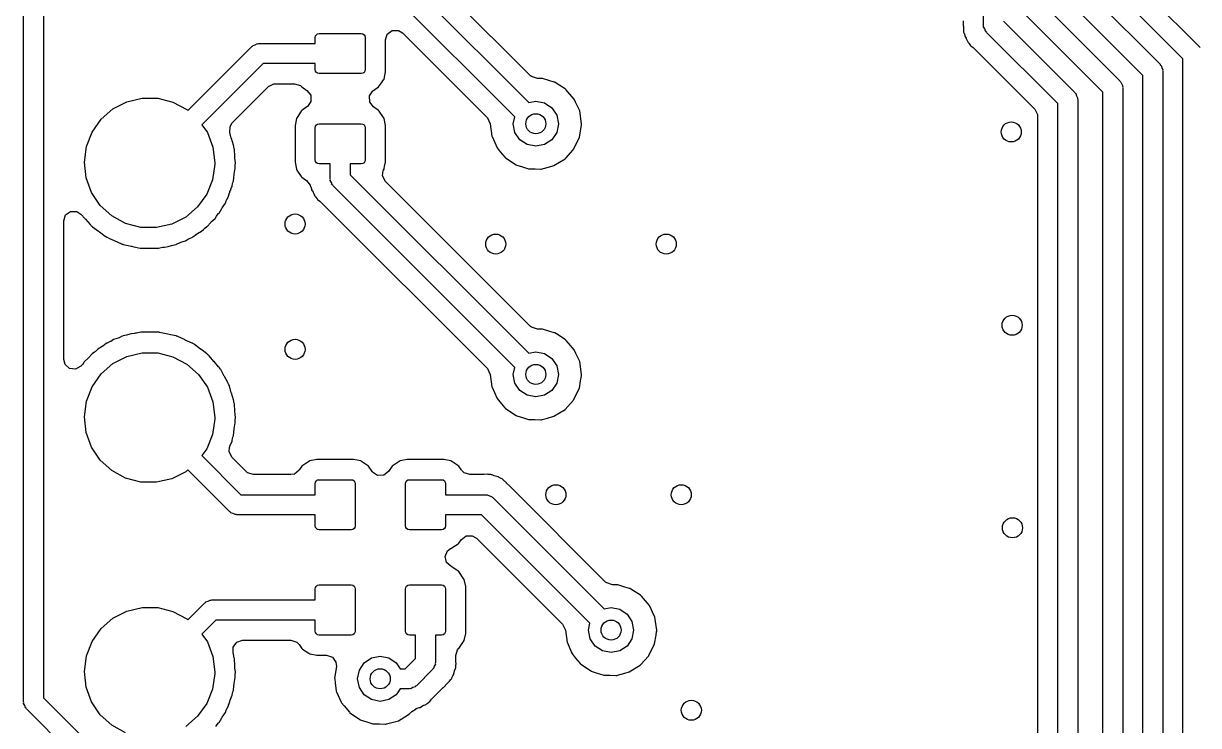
# Model space of a CAD drawing. Extents: x 100.2 to 143.8, y -109.8 to -50.2.
# Drawn here: x 122.29 to 134.01, y -83.1 to -76.1 of the extents above; entities that cross this region are included whole.
import ezdxf

# ---------------------------------------------------------------- set-up
doc = ezdxf.new("R2010")
doc.units = 0
doc.layers.add('BLACK', color=7, linetype='CONTINUOUS')

msp = doc.modelspace()

# ---------------------------------------------------------------- linework, layer by layer
at = {"layer": 'BLACK', "linetype": 'CONTINUOUS'}
for p, q in [((131.862, -76.118), (131.862, -73.9834)), ((122.293, -82.866), (122.293, -75.2844)), ((122.493, -75.243), (122.493, -82.8246)), ((125.7, -75.2586), (127.33, -76.8889)), ((127.346, -76.6206), (125.929, -75.2045)), ((127.189, -77.0303), (125.509, -75.35)), ((133.305, -75.625), (134.021, -76.3408)), ((133.85, -76.4529), (133.135, -75.7371)), ((132.906, -75.7904), (133.622, -76.5063)), ((132.462, -75.9111), (133.222, -76.6718)), ((133.451, -76.6184), (132.735, -75.9026)), ((131.66, -76.0733), (131.661, -76.1005)), ((131.661, -76.1005), (131.661, -76.1228)), ((131.661, -76.1228), (131.662, -76.1265)), ((131.662, -76.1265), (131.662, -76.1459)), ((131.864, -76.1257), (131.862, -76.118)), ((131.863, -76.1336), (131.864, -76.1257)), ((132.062, -76.0766), (132.773, -76.7873)), ((133.051, -76.7839), (132.291, -76.0232)), ((125.2, -76.24), (125.203, -76.2247)), ((125.2, -76.3), (125.2, -76.24)), ((125.203, -76.2247), (125.212, -76.2117)), ((125.212, -76.2117), (125.225, -76.203)), ((125.225, -76.203), (125.24, -76.2)), ((125.24, -76.2), (125.66, -76.2)), ((125.66, -76.2), (125.675, -76.203)), ((125.675, -76.203), (125.688, -76.2117)), ((125.688, -76.2117), (125.697, -76.2247)), ((125.697, -76.2247), (125.7, -76.24)), ((125.7, -76.24), (125.7, -76.56)), ((125.901, -76.2645), (125.919, -76.2063)), ((125.919, -76.2063), (125.969, -76.1703)), ((125.969, -76.1703), (126.03, -76.1703)), ((126.03, -76.1703), (126.07, -76.1945)), ((126.07, -76.1945), (126.917, -77.0424)), ((131.662, -76.1459), (131.662, -76.1504)), ((131.662, -76.1504), (131.663, -76.1556)), ((131.663, -76.1556), (131.664, -76.1852)), ((131.664, -76.1852), (131.667, -76.1936)), ((131.667, -76.1936), (131.667, -76.1936)), ((131.667, -76.1936), (131.668, -76.1958)), ((131.668, -76.1958), (131.675, -76.2167)), ((131.675, -76.2167), (131.677, -76.2281)), ((131.677, -76.2281), (131.689, -76.2479)), ((131.689, -76.2479), (131.691, -76.2507)), ((131.874, -76.1545), (131.863, -76.1336)), ((131.881, -76.1768), (131.874, -76.1545)), ((131.888, -76.1815), (131.881, -76.1768)), ((131.891, -76.1887), (131.888, -76.1815)), ((132.602, -76.8994), (131.891, -76.1887)), ((123.932, -76.9663), (124.569, -76.3293)), ((124.569, -76.3293), (124.576, -76.3256)), ((124.576, -76.3256), (124.581, -76.3191)), ((124.581, -76.3191), (124.603, -76.3119)), ((124.603, -76.3119), (124.624, -76.3012)), ((124.624, -76.3012), (124.632, -76.3025)), ((124.632, -76.3025), (124.64, -76.3)), ((124.64, -76.3), (125.2, -76.3)), ((125.901, -76.5837), (125.901, -76.2645)), ((131.691, -76.2507), (131.697, -76.2636)), ((131.697, -76.2636), (131.708, -76.2881)), ((131.708, -76.2881), (131.712, -76.2929)), ((131.712, -76.2929), (131.716, -76.2973)), ((131.716, -76.2973), (131.731, -76.3154)), ((131.731, -76.3154), (131.736, -76.3233)), ((131.736, -76.3233), (131.759, -76.341)), ((131.759, -76.341), (131.769, -76.3498)), ((131.769, -76.3498), (132.373, -76.9535)), ((133.85, -89.7462), (133.85, -76.4529)), ((124.681, -76.5), (124.072, -77.1098)), ((125.2, -76.5), (124.681, -76.5)), ((125.2, -76.56), (125.2, -76.5)), ((125.203, -76.5753), (125.2, -76.56)), ((125.212, -76.5883), (125.203, -76.5753)), ((125.225, -76.597), (125.212, -76.5883)), ((125.24, -76.6), (125.225, -76.597)), ((125.675, -76.597), (125.66, -76.6)), ((125.688, -76.5883), (125.675, -76.597)), ((125.697, -76.5753), (125.688, -76.5883)), ((125.7, -76.56), (125.697, -76.5753)), ((125.887, -76.6538), (125.901, -76.5837)), ((133.622, -76.5063), (133.625, -76.5135)), ((133.625, -76.5135), (133.632, -76.5182)), ((133.632, -76.5182), (133.639, -76.5405)), ((133.639, -76.5405), (133.65, -76.5613)), ((133.65, -76.5613), (133.648, -76.5693)), ((133.648, -76.5693), (133.651, -76.577)), ((133.651, -76.577), (133.651, -89.8702)), ((124.735, -76.7295), (124.79, -76.7017)), ((124.79, -76.7017), (124.805, -76.7005)), ((124.805, -76.7005), (124.995, -76.7005)), ((124.995, -76.7005), (125.054, -76.7194)), ((125.66, -76.6), (125.24, -76.6)), ((125.833, -76.7334), (125.86, -76.6935)), ((125.86, -76.6935), (125.881, -76.6619)), ((125.881, -76.6619), (125.887, -76.6538)), ((125.881, -76.6619), (125.881, -76.6619)), ((127.357, -76.6303), (127.346, -76.6206)), ((127.415, -76.6495), (127.357, -76.6303)), ((127.448, -76.6498), (127.415, -76.6495)), ((127.467, -76.6499), (127.448, -76.6498)), ((127.529, -76.6683), (127.467, -76.6499)), ((127.584, -76.6848), (127.529, -76.6683)), ((127.591, -76.6868), (127.584, -76.6848)), ((127.584, -76.6848), (127.584, -76.6848)), ((127.613, -76.701), (127.591, -76.6868)), ((127.693, -76.7532), (127.613, -76.701)), ((133.222, -76.6718), (133.226, -76.6789)), ((133.226, -76.6789), (133.232, -76.6837)), ((133.232, -76.6837), (133.24, -76.706)), ((133.24, -76.706), (133.25, -76.7268)), ((133.451, -89.9116), (133.451, -76.6184)), ((124.374, -77.0908), (124.735, -76.7295)), ((125.054, -76.7194), (125.062, -76.7267)), ((125.062, -76.7267), (125.067, -76.7334)), ((125.067, -76.7334), (125.118, -76.7677)), ((125.118, -76.7677), (125.156, -76.8157)), ((125.156, -76.8157), (125.158, -76.8769)), ((125.742, -76.8231), (125.776, -76.7723)), ((125.744, -76.8843), (125.742, -76.8231)), ((125.776, -76.7723), (125.782, -76.7677)), ((125.782, -76.7677), (125.833, -76.7334)), ((127.699, -76.757), (127.693, -76.7532)), ((127.693, -76.7532), (127.693, -76.7532)), ((127.704, -76.7624), (127.699, -76.757)), ((127.717, -76.7773), (127.704, -76.7624)), ((127.704, -76.7624), (127.704, -76.7624)), ((127.783, -76.8548), (127.717, -76.7773)), ((132.773, -76.7873), (132.776, -76.7945)), ((132.776, -76.7945), (132.783, -76.7992)), ((132.783, -76.7992), (132.79, -76.8215)), ((132.79, -76.8215), (132.801, -76.8424)), ((133.051, -90.0771), (133.051, -76.7839)), ((133.25, -76.7268), (133.249, -76.7348)), ((133.249, -76.7348), (133.251, -76.7425)), ((133.251, -76.7425), (133.251, -90.0357)), ((123.185, -76.9524), (123.323, -76.8808)), ((123.323, -76.8808), (123.475, -76.8443)), ((123.475, -76.8443), (123.631, -76.8451)), ((123.631, -76.8451), (123.783, -76.8832)), ((123.783, -76.8832), (123.921, -76.9563)), ((125.118, -76.9323), (125.067, -76.9666)), ((125.124, -76.9277), (125.118, -76.9323)), ((125.158, -76.8769), (125.124, -76.9277)), ((125.782, -76.9323), (125.744, -76.8843)), ((125.833, -76.9666), (125.782, -76.9323)), ((127.33, -76.8889), (127.4, -76.875)), ((127.4, -76.875), (127.486, -76.8921)), ((127.486, -76.8921), (127.559, -76.9409)), ((127.559, -76.9409), (127.608, -77.0139)), ((127.786, -76.8612), (127.783, -76.8548)), ((127.797, -76.8843), (127.786, -76.8612)), ((127.786, -76.8612), (127.786, -76.8612)), ((127.837, -76.9723), (127.797, -76.8843)), ((132.602, -90.1927), (132.602, -76.8994)), ((132.801, -76.8424), (132.8, -76.8503)), ((132.8, -76.8503), (132.802, -76.858)), ((132.802, -76.858), (132.802, -90.1512)), ((122.977, -77.1828), (123.067, -77.0551)), ((123.067, -77.0551), (123.185, -76.9524)), ((123.921, -76.9563), (123.932, -76.9663)), ((125.013, -77.0462), (125, -77.1163)), ((125.02, -77.0367), (125.013, -77.0462)), ((125.061, -76.9747), (125.02, -77.0367)), ((125.067, -76.9666), (125.061, -76.9747)), ((125.839, -76.9747), (125.833, -76.9666)), ((125.88, -77.0367), (125.839, -76.9747)), ((125.887, -77.0462), (125.88, -77.0367)), ((125.901, -77.1163), (125.887, -77.0462)), ((126.917, -77.0424), (126.946, -77.0995)), ((127.175, -77.1), (127.189, -77.0303)), ((127.608, -77.0139), (127.625, -77.1)), ((127.855, -77.1), (127.837, -76.9723)), ((132.373, -76.9535), (132.4, -77.008)), ((132.4, -77.008), (132.402, -77.0235)), ((132.402, -77.0235), (132.402, -88.8156)), ((122.92, -77.3284), (122.977, -77.1828)), ((124.072, -77.1098), (124.126, -77.1889)), ((124.349, -77.1871), (124.352, -77.126)), ((124.352, -77.126), (124.374, -77.0908)), ((125, -77.1163), (125, -77.4837)), ((125.2, -77.14), (125.203, -77.1247)), ((125.2, -77.46), (125.2, -77.14)), ((125.203, -77.1247), (125.212, -77.1117)), ((125.212, -77.1117), (125.225, -77.103)), ((125.225, -77.103), (125.24, -77.1)), ((125.24, -77.1), (125.66, -77.1)), ((125.66, -77.1), (125.675, -77.103)), ((125.675, -77.103), (125.688, -77.1117)), ((125.688, -77.1117), (125.697, -77.1247)), ((125.697, -77.1247), (125.7, -77.14)), ((125.7, -77.14), (125.7, -77.46)), ((125.901, -77.4837), (125.901, -77.1163)), ((126.946, -77.0995), (126.962, -77.2224)), ((127.192, -77.1861), (127.175, -77.1)), ((127.625, -77.1), (127.608, -77.1861)), ((127.834, -77.2384), (127.849, -77.1497)), ((127.849, -77.1497), (127.854, -77.1149)), ((127.854, -77.1149), (127.855, -77.1111)), ((127.854, -77.1149), (127.854, -77.1149)), ((127.855, -77.1111), (127.855, -77.1)), ((124.126, -77.1889), (124.181, -77.335)), ((124.364, -77.2436), (124.349, -77.1871)), ((124.366, -77.2479), (124.364, -77.2436)), ((124.376, -77.2789), (124.366, -77.2479)), ((124.386, -77.3122), (124.376, -77.2789)), ((126.962, -77.2224), (126.964, -77.2288)), ((126.964, -77.2288), (126.964, -77.2288)), ((126.964, -77.2288), (126.99, -77.2875)), ((126.99, -77.2875), (127.014, -77.3405)), ((127.241, -77.2591), (127.192, -77.1861)), ((127.314, -77.3079), (127.241, -77.2591)), ((127.559, -77.2591), (127.486, -77.3079)), ((127.608, -77.1861), (127.559, -77.2591)), ((127.777, -77.3545), (127.834, -77.2384)), ((122.9, -77.4832), (122.92, -77.3284)), ((124.181, -77.335), (124.2, -77.49)), ((124.387, -77.3174), (124.386, -77.3122)), ((124.388, -77.3234), (124.387, -77.3174)), ((124.391, -77.3393), (124.388, -77.3234)), ((124.393, -77.3477), (124.391, -77.3393)), ((124.395, -77.3532), (124.393, -77.3477)), ((124.395, -77.3586), (124.395, -77.3532)), ((124.398, -77.4209), (124.395, -77.3586)), ((124.395, -77.3586), (124.395, -77.3586)), ((127.014, -77.3405), (127.046, -77.3787)), ((127.046, -77.3787), (127.092, -77.4339)), ((127.4, -77.325), (127.314, -77.3079)), ((127.486, -77.3079), (127.4, -77.325)), ((127.698, -77.4426), (127.773, -77.3597)), ((127.773, -77.3597), (127.777, -77.3545)), ((127.773, -77.3597), (127.773, -77.3597)), ((122.917, -77.6384), (122.9, -77.4832)), ((124.2, -77.5036), (124.178, -77.6582)), ((124.2, -77.49), (124.2, -77.5036)), ((124.398, -77.426), (124.398, -77.4209)), ((124.4, -77.4432), (124.398, -77.426)), ((124.405, -77.49), (124.4, -77.4432)), ((124.403, -77.52), (124.404, -77.5045)), ((124.404, -77.5378), (124.403, -77.52)), ((124.404, -77.5045), (124.405, -77.4952)), ((124.405, -77.4952), (124.405, -77.49)), ((125, -77.4837), (125.013, -77.5538)), ((125.203, -77.4753), (125.2, -77.46)), ((125.212, -77.4883), (125.203, -77.4753)), ((125.225, -77.497), (125.212, -77.4883)), ((125.24, -77.5), (125.225, -77.497)), ((125.35, -77.5), (125.24, -77.5)), ((125.35, -77.65), (125.35, -77.5)), ((125.66, -77.5), (125.55, -77.5)), ((125.55, -77.5), (125.55, -77.6086)), ((125.675, -77.497), (125.66, -77.5)), ((125.688, -77.4883), (125.675, -77.497)), ((125.697, -77.4753), (125.688, -77.4883)), ((125.7, -77.46), (125.697, -77.4753)), ((125.887, -77.5538), (125.893, -77.52)), ((125.893, -77.52), (125.894, -77.514)), ((125.894, -77.514), (125.901, -77.4837)), ((127.092, -77.4339), (127.092, -77.4339)), ((127.092, -77.4339), (127.097, -77.4393)), ((127.097, -77.4393), (127.204, -77.5108)), ((127.204, -77.5108), (127.211, -77.5129)), ((127.211, -77.5129), (127.211, -77.5129)), ((127.211, -77.5129), (127.266, -77.53)), ((127.266, -77.53), (127.327, -77.5493)), ((127.463, -77.5498), (127.527, -77.5324)), ((127.527, -77.5324), (127.581, -77.5177)), ((127.581, -77.5177), (127.691, -77.4502)), ((127.691, -77.4502), (127.698, -77.4426)), ((122.971, -77.7851), (122.917, -77.6384)), ((124.386, -77.6678), (124.389, -77.6407)), ((124.389, -77.6407), (124.393, -77.6071)), ((124.393, -77.6071), (124.394, -77.6013)), ((124.394, -77.6013), (124.403, -77.543)), ((124.403, -77.543), (124.404, -77.5378)), ((125.013, -77.5538), (125.019, -77.5619)), ((125.019, -77.5619), (125.019, -77.5619)), ((125.019, -77.5619), (125.061, -77.6253)), ((125.061, -77.6253), (125.067, -77.6334)), ((125.067, -77.6334), (125.114, -77.6649)), ((125.352, -77.6577), (125.35, -77.65)), ((125.55, -77.6086), (127.33, -79.3889)), ((125.873, -77.6208), (125.879, -77.5674)), ((125.9, -77.6753), (125.873, -77.6208)), ((125.879, -77.5674), (125.881, -77.562)), ((125.881, -77.562), (125.887, -77.5538)), ((127.327, -77.5493), (127.392, -77.5505)), ((127.392, -77.5505), (127.449, -77.5515)), ((127.449, -77.5515), (127.449, -77.5515)), ((127.449, -77.5515), (127.456, -77.5516)), ((127.456, -77.5516), (127.463, -77.5498)), ((127.463, -77.5498), (127.463, -77.5498)), ((124.178, -77.6582), (124.12, -77.8031)), ((124.351, -77.7768), (124.356, -77.7654)), ((124.356, -77.7654), (124.368, -77.7342)), ((124.368, -77.7342), (124.372, -77.725)), ((124.372, -77.725), (124.374, -77.7201)), ((124.372, -77.725), (124.372, -77.725)), ((124.374, -77.7201), (124.377, -77.6993)), ((124.377, -77.6993), (124.381, -77.6849)), ((124.381, -77.6849), (124.385, -77.6727)), ((124.385, -77.6727), (124.386, -77.6678)), ((124.385, -77.6727), (124.385, -77.6727)), ((125.114, -77.6649), (125.152, -77.7129)), ((125.152, -77.7129), (125.152, -77.7172)), ((125.152, -77.7172), (125.155, -77.7256)), ((125.155, -77.7256), (125.155, -77.7256)), ((125.155, -77.7256), (125.156, -77.7278)), ((125.156, -77.7278), (125.163, -77.7487)), ((125.163, -77.7487), (125.165, -77.7601)), ((125.165, -77.7601), (125.17, -77.7678)), ((125.17, -77.7678), (125.179, -77.7827)), ((125.351, -77.6656), (125.352, -77.6577)), ((125.362, -77.6865), (125.351, -77.6656)), ((125.369, -77.7088), (125.362, -77.6865)), ((125.376, -77.7135), (125.369, -77.7088)), ((125.379, -77.7207), (125.376, -77.7135)), ((127.189, -79.5303), (125.379, -77.7207)), ((127.346, -79.1206), (125.9, -77.6753)), ((123.058, -77.9147), (122.971, -77.7851)), ((124.12, -77.8031), (124.028, -77.93)), ((124.305, -77.8916), (124.314, -77.869)), ((124.314, -77.869), (124.321, -77.8562)), ((124.321, -77.8562), (124.329, -77.8423)), ((124.329, -77.8423), (124.331, -77.8378)), ((124.329, -77.8423), (124.329, -77.8423)), ((124.331, -77.8378), (124.336, -77.8222)), ((124.336, -77.8222), (124.344, -77.7998)), ((124.344, -77.7998), (124.349, -77.7829)), ((124.349, -77.7829), (124.351, -77.7768)), ((125.179, -77.7827), (125.185, -77.7956)), ((125.185, -77.7956), (125.186, -77.7969)), ((125.186, -77.7969), (125.192, -77.8097)), ((125.192, -77.8097), (125.196, -77.8201)), ((125.196, -77.8201), (125.2, -77.8249)), ((125.2, -77.8249), (125.204, -77.8293)), ((125.204, -77.8293), (125.219, -77.8474)), ((125.219, -77.8474), (125.224, -77.8553)), ((125.224, -77.8553), (125.247, -77.873)), ((125.247, -77.873), (125.257, -77.8818)), ((125.257, -77.8818), (126.917, -79.5424)), ((122.712, -78.0096), (122.762, -77.9736)), ((122.762, -77.9736), (122.823, -77.9736)), ((122.823, -77.9736), (122.866, -78.0015)), ((122.866, -78.0015), (122.908, -78.0478)), ((123.173, -78.0198), (123.058, -77.9147)), ((124.028, -77.93), (123.91, -78.0314)), ((124.225, -78.0109), (124.238, -77.9965)), ((124.238, -77.9965), (124.242, -77.9927)), ((124.238, -77.9965), (124.238, -77.9965)), ((124.242, -77.9927), (124.269, -77.9455)), ((124.269, -77.9455), (124.273, -77.9394)), ((124.273, -77.9394), (124.305, -77.8916)), ((122.694, -78.0677), (122.712, -78.0096)), ((122.694, -79.4523), (122.694, -78.0677)), ((122.908, -78.0478), (122.91, -78.0501)), ((122.91, -78.0501), (122.957, -78.1054)), ((122.957, -78.1054), (122.957, -78.1054)), ((122.957, -78.1054), (122.96, -78.1095)), ((122.96, -78.1095), (122.964, -78.1128)), ((122.964, -78.1128), (122.968, -78.1165)), ((122.968, -78.1165), (122.968, -78.1165)), ((122.968, -78.1165), (122.97, -78.1184)), ((122.97, -78.1184), (122.97, -78.1182)), ((122.97, -78.1182), (122.974, -78.1217)), ((122.974, -78.1217), (122.978, -78.1255)), ((123.311, -78.0944), (123.173, -78.0198)), ((123.462, -78.134), (123.311, -78.0944)), ((123.77, -78.1016), (123.618, -78.1364)), ((123.91, -78.0314), (123.77, -78.1016)), ((124.122, -78.1255), (124.126, -78.1217)), ((124.126, -78.1217), (124.156, -78.0875)), ((124.126, -78.1217), (124.126, -78.1217)), ((124.156, -78.0875), (124.162, -78.0818)), ((124.162, -78.0818), (124.165, -78.0792)), ((124.165, -78.0792), (124.202, -78.0445)), ((124.202, -78.0445), (124.217, -78.0215)), ((124.217, -78.0215), (124.225, -78.0109)), ((122.978, -78.1255), (122.982, -78.1286)), ((122.982, -78.1286), (122.982, -78.1286)), ((122.982, -78.1286), (123.04, -78.171)), ((123.04, -78.171), (123.042, -78.1724)), ((123.042, -78.1724), (123.05, -78.1787)), ((123.05, -78.1787), (123.107, -78.2218)), ((123.107, -78.2218), (123.112, -78.224)), ((123.112, -78.224), (123.113, -78.2247)), ((123.113, -78.2247), (123.118, -78.2273)), ((123.118, -78.2273), (123.118, -78.2276)), ((123.118, -78.2276), (123.122, -78.2306)), ((123.122, -78.2306), (123.127, -78.2327)), ((123.127, -78.2327), (123.127, -78.2327)), ((123.127, -78.2327), (123.151, -78.2433)), ((123.618, -78.1364), (123.462, -78.134)), ((123.949, -78.2433), (123.978, -78.2306)), ((123.978, -78.2306), (123.982, -78.2276)), ((123.982, -78.2276), (124.016, -78.2025)), ((123.982, -78.2276), (123.982, -78.2276)), ((124.016, -78.2025), (124.023, -78.1977)), ((124.023, -78.1977), (124.026, -78.196)), ((124.026, -78.196), (124.067, -78.1714)), ((124.067, -78.1714), (124.086, -78.1537)), ((124.086, -78.1537), (124.09, -78.1501)), ((124.09, -78.1501), (124.1, -78.1419)), ((124.1, -78.1419), (124.101, -78.141)), ((124.101, -78.141), (124.122, -78.1255)), ((123.151, -78.2433), (123.196, -78.2633)), ((123.196, -78.2633), (123.197, -78.2641)), ((123.197, -78.2641), (123.269, -78.2976)), ((123.269, -78.2976), (123.269, -78.2976)), ((123.269, -78.2976), (123.274, -78.2999)), ((123.274, -78.2999), (123.28, -78.301)), ((123.28, -78.301), (123.281, -78.3015)), ((123.281, -78.3015), (123.283, -78.302)), ((123.283, -78.302), (123.286, -78.3033)), ((123.286, -78.3033), (123.335, -78.3138)), ((123.335, -78.3138), (123.367, -78.3207)), ((123.367, -78.3207), (123.368, -78.3209)), ((123.368, -78.3209), (123.392, -78.3261)), ((123.392, -78.3261), (123.455, -78.3402)), ((123.455, -78.3402), (123.459, -78.3404)), ((123.459, -78.3404), (123.459, -78.3404)), ((123.459, -78.3404), (123.459, -78.3404)), ((123.459, -78.3404), (123.46, -78.3405)), ((123.46, -78.3405), (123.639, -78.3405)), ((123.639, -78.3405), (123.68, -78.3319)), ((123.68, -78.3319), (123.69, -78.3304)), ((123.69, -78.3304), (123.699, -78.3293)), ((123.699, -78.3293), (123.734, -78.3256)), ((123.734, -78.3256), (123.769, -78.3135)), ((123.769, -78.3135), (123.78, -78.3105)), ((123.78, -78.3105), (123.814, -78.3033)), ((123.814, -78.3033), (123.819, -78.3012)), ((123.819, -78.3012), (123.855, -78.2852)), ((123.819, -78.3012), (123.819, -78.3012)), ((123.855, -78.2852), (123.864, -78.2818)), ((123.864, -78.2818), (123.872, -78.2789)), ((123.872, -78.2789), (123.909, -78.2666)), ((123.909, -78.2666), (123.938, -78.2489)), ((123.938, -78.2489), (123.949, -78.2433)), ((127.357, -79.1303), (127.346, -79.1206)), ((127.415, -79.1495), (127.357, -79.1303)), ((127.448, -79.1498), (127.415, -79.1495)), ((127.467, -79.1499), (127.448, -79.1498)), ((127.541, -79.172), (127.467, -79.1499)), ((127.584, -79.1848), (127.541, -79.172)), ((123.118, -79.2924), (123.084, -79.3175)), ((123.122, -79.2894), (123.118, -79.2924)), ((123.127, -79.2873), (123.122, -79.2894)), ((123.151, -79.2767), (123.127, -79.2873)), ((123.127, -79.2873), (123.127, -79.2873)), ((123.162, -79.2711), (123.151, -79.2767)), ((123.176, -79.2624), (123.162, -79.2711)), ((123.191, -79.2534), (123.176, -79.2624)), ((123.236, -79.2382), (123.191, -79.2534)), ((123.245, -79.2348), (123.236, -79.2382)), ((123.271, -79.2232), (123.245, -79.2348)), ((123.286, -79.2167), (123.271, -79.2232)), ((123.32, -79.2095), (123.286, -79.2167)), ((123.331, -79.2065), (123.32, -79.2095)), ((123.366, -79.1944), (123.331, -79.2065)), ((123.401, -79.1907), (123.366, -79.1944)), ((123.41, -79.1896), (123.401, -79.1907)), ((123.42, -79.1881), (123.41, -79.1896)), ((123.461, -79.1795), (123.42, -79.1881)), ((123.64, -79.1795), (123.461, -79.1795)), ((123.641, -79.1796), (123.64, -79.1795)), ((123.645, -79.1798), (123.641, -79.1796)), ((123.641, -79.1796), (123.641, -79.1796)), ((123.641, -79.1796), (123.641, -79.1796)), ((123.649, -79.1807), (123.645, -79.1798)), ((123.732, -79.1991), (123.649, -79.1807)), ((123.649, -79.1807), (123.649, -79.1807)), ((123.733, -79.1993), (123.732, -79.1991)), ((123.758, -79.2047), (123.733, -79.1993)), ((123.814, -79.2167), (123.758, -79.2047)), ((123.817, -79.218), (123.814, -79.2167)), ((123.819, -79.2186), (123.817, -79.218)), ((123.82, -79.219), (123.819, -79.2186)), ((123.826, -79.2201), (123.82, -79.219)), ((123.831, -79.2224), (123.826, -79.2201)), ((123.903, -79.2559), (123.831, -79.2224)), ((123.831, -79.2224), (123.831, -79.2224)), ((123.904, -79.2567), (123.903, -79.2559)), ((123.905, -79.257), (123.904, -79.2567)), ((123.973, -79.2873), (123.905, -79.257)), ((123.978, -79.2894), (123.973, -79.2873)), ((123.973, -79.2873), (123.973, -79.2873)), ((123.982, -79.2924), (123.978, -79.2894)), ((123.982, -79.2927), (123.982, -79.2924)), ((123.987, -79.2953), (123.982, -79.2927)), ((127.591, -79.1868), (127.584, -79.1848)), ((127.584, -79.1848), (127.584, -79.1848)), ((127.605, -79.1962), (127.591, -79.1868)), ((127.693, -79.2532), (127.605, -79.1962)), ((127.699, -79.257), (127.693, -79.2532)), ((127.693, -79.2532), (127.693, -79.2532)), ((127.704, -79.2624), (127.699, -79.257)), ((127.725, -79.2873), (127.704, -79.2624)), ((127.704, -79.2624), (127.704, -79.2624)), ((127.783, -79.3548), (127.725, -79.2873)), ((122.974, -79.3983), (122.944, -79.4325)), ((122.978, -79.3945), (122.974, -79.3983)), ((122.974, -79.3983), (122.974, -79.3983)), ((123, -79.3781), (122.978, -79.3945)), ((123.01, -79.3699), (123, -79.3781)), ((123.029, -79.3522), (123.01, -79.3699)), ((123.033, -79.3486), (123.029, -79.3522)), ((123.029, -79.3522), (123.029, -79.3522)), ((123.077, -79.3223), (123.033, -79.3486)), ((123.084, -79.3175), (123.077, -79.3223)), ((123.323, -79.4208), (123.475, -79.3843)), ((123.475, -79.3843), (123.631, -79.3851)), ((123.631, -79.3851), (123.783, -79.4232)), ((123.988, -79.296), (123.987, -79.2953)), ((123.993, -79.2982), (123.988, -79.296)), ((123.997, -79.3015), (123.993, -79.2982)), ((124.058, -79.3476), (123.997, -79.3015)), ((124.06, -79.349), (124.058, -79.3476)), ((124.118, -79.3914), (124.06, -79.349)), ((124.122, -79.3945), (124.118, -79.3914)), ((124.126, -79.3983), (124.122, -79.3945)), ((124.13, -79.4018), (124.126, -79.3983)), ((124.132, -79.4035), (124.13, -79.4016)), ((124.13, -79.4016), (124.13, -79.4018)), ((124.136, -79.4072), (124.132, -79.4035)), ((124.132, -79.4035), (124.132, -79.4035)), ((124.14, -79.4105), (124.136, -79.4072)), ((124.143, -79.4146), (124.14, -79.4105)), ((127.33, -79.3889), (127.4, -79.375)), ((127.4, -79.375), (127.486, -79.3921)), ((127.486, -79.3921), (127.559, -79.4409)), ((127.786, -79.3612), (127.783, -79.3548)), ((127.8, -79.3914), (127.786, -79.3612)), ((127.786, -79.3612), (127.786, -79.3612)), ((127.837, -79.4723), (127.8, -79.3914)), ((122.707, -79.5018), (122.694, -79.4523)), ((122.752, -79.5427), (122.707, -79.5018)), ((122.866, -79.5185), (122.813, -79.5491)), ((122.875, -79.5091), (122.866, -79.5185)), ((122.883, -79.4985), (122.875, -79.5091)), ((122.895, -79.48), (122.883, -79.4985)), ((122.898, -79.4755), (122.895, -79.48)), ((122.895, -79.48), (122.895, -79.48)), ((122.938, -79.4382), (122.898, -79.4755)), ((122.944, -79.4325), (122.938, -79.4382)), ((123.067, -79.5951), (123.185, -79.4924)), ((123.185, -79.4924), (123.323, -79.4208)), ((123.783, -79.4232), (123.921, -79.4963)), ((123.921, -79.4963), (124.038, -79.6001)), ((124.19, -79.4699), (124.143, -79.4146)), ((124.143, -79.4146), (124.143, -79.4146)), ((124.192, -79.4723), (124.19, -79.4699)), ((124.238, -79.5235), (124.192, -79.4723)), ((124.242, -79.5273), (124.238, -79.5235)), ((124.238, -79.5235), (124.238, -79.5235)), ((124.244, -79.5318), (124.242, -79.5273)), ((127.559, -79.4409), (127.608, -79.5139)), ((127.608, -79.5139), (127.625, -79.6)), ((127.855, -79.6), (127.837, -79.4723)), ((122.813, -79.5491), (122.752, -79.5427)), ((122.977, -79.7228), (123.067, -79.5951)), ((124.038, -79.6001), (124.126, -79.7289)), ((124.246, -79.5345), (124.244, -79.5318)), ((124.254, -79.5457), (124.246, -79.5345)), ((124.259, -79.5516), (124.254, -79.5457)), ((124.262, -79.5563), (124.259, -79.5516)), ((124.294, -79.6174), (124.262, -79.5563)), ((124.262, -79.5563), (124.262, -79.5563)), ((124.296, -79.6208), (124.294, -79.6174)), ((124.331, -79.6822), (124.296, -79.6208)), ((126.917, -79.5424), (126.946, -79.5995)), ((126.946, -79.5995), (126.962, -79.7224)), ((127.175, -79.6), (127.189, -79.5303)), ((127.192, -79.6861), (127.175, -79.6)), ((127.625, -79.6), (127.608, -79.6861)), ((127.846, -79.6638), (127.854, -79.6149)), ((127.854, -79.6149), (127.855, -79.6111)), ((127.854, -79.6149), (127.854, -79.6149)), ((127.855, -79.6038), (127.855, -79.6)), ((127.855, -79.6069), (127.855, -79.6038)), ((127.855, -79.6111), (127.855, -79.6069)), ((122.92, -79.8684), (122.977, -79.7228)), ((124.126, -79.7289), (124.181, -79.875)), ((124.333, -79.6871), (124.331, -79.6822)), ((124.334, -79.6897), (124.333, -79.6871)), ((124.34, -79.7053), (124.334, -79.6897)), ((124.345, -79.7151), (124.34, -79.7053)), ((124.361, -79.7706), (124.345, -79.7151)), ((126.962, -79.7224), (126.964, -79.7288)), ((126.964, -79.7288), (126.964, -79.7288)), ((126.964, -79.7288), (127.011, -79.8341)), ((127.241, -79.7591), (127.192, -79.6861)), ((127.314, -79.8079), (127.241, -79.7591)), ((127.559, -79.7591), (127.486, -79.8079)), ((127.608, -79.6861), (127.559, -79.7591)), ((127.777, -79.8545), (127.834, -79.7384)), ((127.834, -79.7384), (127.846, -79.6638)), ((122.9, -80.0232), (122.92, -79.8684)), ((124.181, -79.875), (124.2, -80.03)), ((124.364, -79.7836), (124.361, -79.7706)), ((124.366, -79.7879), (124.364, -79.7836)), ((124.376, -79.8207), (124.366, -79.7879)), ((124.386, -79.8522), (124.376, -79.8207)), ((124.387, -79.8574), (124.386, -79.8522)), ((124.388, -79.8634), (124.387, -79.8574)), ((124.391, -79.8793), (124.388, -79.8634)), ((127.011, -79.8341), (127.014, -79.8405)), ((127.014, -79.8405), (127.042, -79.8745)), ((127.042, -79.8745), (127.092, -79.9339)), ((127.4, -79.825), (127.314, -79.8079)), ((127.486, -79.8079), (127.4, -79.825)), ((127.719, -79.9187), (127.773, -79.8597)), ((127.773, -79.8597), (127.777, -79.8545)), ((127.773, -79.8597), (127.773, -79.8597)), ((124.395, -79.8932), (124.391, -79.8793)), ((124.395, -79.8986), (124.395, -79.8932)), ((124.398, -79.9609), (124.395, -79.8986)), ((124.395, -79.8986), (124.395, -79.8986)), ((124.398, -79.966), (124.398, -79.9609)), ((124.402, -80), (124.398, -79.966)), ((127.092, -79.9339), (127.092, -79.9339)), ((127.092, -79.9339), (127.097, -79.9393)), ((127.097, -79.9393), (127.204, -80.0108)), ((127.581, -80.0177), (127.691, -79.9502)), ((127.691, -79.9502), (127.719, -79.9187)), ((122.917, -80.1784), (122.9, -80.0232)), ((124.2, -80.0436), (124.178, -80.1982)), ((124.2, -80.03), (124.2, -80.0436)), ((124.394, -80.1413), (124.403, -80.083)), ((124.405, -80.03), (124.402, -80)), ((124.403, -80.06), (124.404, -80.0445)), ((124.404, -80.0778), (124.403, -80.06)), ((124.403, -80.083), (124.404, -80.0778)), ((124.404, -80.0445), (124.405, -80.0352)), ((124.405, -80.0352), (124.405, -80.03)), ((127.204, -80.0108), (127.211, -80.0129)), ((127.211, -80.0129), (127.211, -80.0129)), ((127.211, -80.0129), (127.266, -80.03)), ((127.266, -80.03), (127.327, -80.0493)), ((127.327, -80.0493), (127.391, -80.0504)), ((127.391, -80.0504), (127.449, -80.0515)), ((127.449, -80.0515), (127.449, -80.0515)), ((127.449, -80.0515), (127.456, -80.0516)), ((127.456, -80.0516), (127.463, -80.0498)), ((127.463, -80.0498), (127.517, -80.0352)), ((127.463, -80.0498), (127.463, -80.0498)), ((127.517, -80.0352), (127.581, -80.0177)), ((122.971, -80.3251), (122.917, -80.1784)), ((124.178, -80.1982), (124.12, -80.3431)), ((124.377, -80.2393), (124.381, -80.2249)), ((124.381, -80.2249), (124.385, -80.2127)), ((124.385, -80.2127), (124.386, -80.2078)), ((124.385, -80.2127), (124.385, -80.2127)), ((124.386, -80.2078), (124.39, -80.1767)), ((124.39, -80.1767), (124.393, -80.1471)), ((124.393, -80.1471), (124.394, -80.1413)), ((123.058, -80.4547), (122.971, -80.3251)), ((124.12, -80.3431), (124.071, -80.4101)), ((124.344, -80.3726), (124.348, -80.3265)), ((124.348, -80.3265), (124.349, -80.3229)), ((124.349, -80.3229), (124.351, -80.3168)), ((124.351, -80.3168), (124.372, -80.265)), ((124.372, -80.265), (124.374, -80.2601)), ((124.372, -80.265), (124.372, -80.265)), ((124.374, -80.2601), (124.377, -80.2393)), ((123.173, -80.5598), (123.058, -80.4547)), ((124.071, -80.4101), (124.461, -80.8)), ((124.372, -80.4271), (124.344, -80.3726)), ((124.515, -80.5705), (124.372, -80.4271)), ((125.146, -80.4635), (125.138, -80.4689)), ((125.216, -80.4495), (125.146, -80.4635)), ((125.584, -80.4495), (125.216, -80.4495)), ((125.654, -80.4635), (125.584, -80.4495)), ((125.662, -80.4689), (125.654, -80.4635)), ((126.046, -80.4635), (126.038, -80.4689)), ((126.116, -80.4495), (126.046, -80.4635)), ((126.484, -80.4495), (126.116, -80.4495)), ((126.554, -80.4635), (126.484, -80.4495)), ((126.562, -80.4689), (126.554, -80.4635)), ((123.311, -80.6344), (123.173, -80.5598)), ((123.91, -80.5714), (123.77, -80.6416)), ((123.931, -80.5528), (123.91, -80.5714)), ((124.349, -80.9707), (123.931, -80.5528)), ((124.527, -80.5806), (124.515, -80.5705)), ((124.585, -80.5995), (124.527, -80.5806)), ((125.041, -80.5555), (124.993, -80.5934)), ((125.045, -80.5496), (125.041, -80.5555)), ((125.067, -80.5166), (125.045, -80.5496)), ((125.118, -80.4824), (125.067, -80.5166)), ((125.138, -80.4689), (125.118, -80.4824)), ((125.138, -80.4689), (125.138, -80.4689)), ((125.682, -80.4824), (125.662, -80.4689)), ((125.662, -80.4689), (125.662, -80.4689)), ((125.733, -80.5166), (125.682, -80.4824)), ((125.768, -80.568), (125.733, -80.5166)), ((125.772, -80.5742), (125.768, -80.568)), ((125.823, -80.6082), (125.772, -80.5742)), ((125.932, -80.5679), (125.884, -80.6058)), ((125.967, -80.5166), (125.932, -80.5679)), ((126.018, -80.4824), (125.967, -80.5166)), ((126.038, -80.4689), (126.018, -80.4824)), ((126.038, -80.4689), (126.038, -80.4689)), ((126.582, -80.4824), (126.562, -80.4689)), ((126.562, -80.4689), (126.562, -80.4689)), ((126.633, -80.5166), (126.582, -80.4824)), ((126.655, -80.5496), (126.633, -80.5166)), ((126.659, -80.5555), (126.655, -80.5496)), ((126.684, -80.5806), (126.659, -80.5555)), ((126.742, -80.5995), (126.684, -80.5806)), ((123.462, -80.674), (123.311, -80.6344)), ((123.618, -80.6764), (123.462, -80.674)), ((123.77, -80.6416), (123.618, -80.6764)), ((124.958, -80.5995), (124.585, -80.5995)), ((124.993, -80.5934), (124.958, -80.5995)), ((125.2, -80.69), (125.203, -80.6747)), ((125.2, -80.8), (125.2, -80.69)), ((125.203, -80.6747), (125.212, -80.6617)), ((125.212, -80.6617), (125.225, -80.653)), ((125.225, -80.653), (125.24, -80.65)), ((125.24, -80.65), (125.56, -80.65)), ((125.56, -80.65), (125.575, -80.653)), ((125.575, -80.653), (125.588, -80.6617)), ((125.588, -80.6617), (125.597, -80.6747)), ((125.597, -80.6747), (125.6, -80.69)), ((125.6, -80.69), (125.6, -81.11)), ((125.884, -80.6058), (125.823, -80.6082)), ((126.1, -80.69), (126.103, -80.6747)), ((126.1, -81.11), (126.1, -80.69)), ((126.103, -80.6747), (126.112, -80.6617)), ((126.112, -80.6617), (126.125, -80.653)), ((126.125, -80.653), (126.14, -80.65)), ((126.14, -80.65), (126.46, -80.65)), ((126.46, -80.65), (126.475, -80.653)), ((126.475, -80.653), (126.488, -80.6617)), ((126.488, -80.6617), (126.497, -80.6747)), ((126.497, -80.6747), (126.5, -80.69)), ((126.5, -80.69), (126.5, -80.8)), ((126.873, -80.5995), (126.742, -80.5995)), ((126.886, -80.5986), (126.873, -80.5995)), ((126.915, -80.5947), (126.886, -80.5986)), ((126.924, -80.5968), (126.915, -80.5947)), ((126.947, -80.5995), (126.924, -80.5968)), ((126.924, -80.5968), (126.924, -80.5968)), ((126.924, -80.5968), (126.924, -80.5968)), ((126.953, -80.5995), (126.947, -80.5995)), ((126.959, -80.6001), (126.953, -80.5995)), ((126.966, -80.6027), (126.959, -80.6001)), ((126.984, -80.61), (126.966, -80.6027)), ((126.966, -80.6027), (126.966, -80.6027)), ((126.998, -80.6144), (126.984, -80.61)), ((127.024, -80.6205), (126.998, -80.6144)), ((127.031, -80.6257), (127.024, -80.6205)), ((127.033, -80.627), (127.031, -80.6257)), ((127.031, -80.6257), (127.031, -80.6257)), ((127.053, -80.6373), (127.033, -80.627)), ((127.063, -80.6416), (127.053, -80.6373)), ((127.07, -80.6478), (127.063, -80.6416)), ((127.085, -80.6618), (127.07, -80.6478)), ((127.089, -80.6652), (127.085, -80.6618)), ((127.093, -80.6678), (127.089, -80.6652)), ((127.107, -80.6815), (127.093, -80.6678)), ((127.109, -80.6841), (127.107, -80.6815)), ((127.139, -80.7114), (127.109, -80.6841)), ((124.461, -80.8), (125.2, -80.8)), ((126.5, -80.8), (126.9, -80.8)), ((126.9, -80.8), (126.908, -80.8025)), ((126.908, -80.8025), (126.916, -80.8012)), ((126.916, -80.8012), (126.937, -80.8119)), ((126.937, -80.8119), (126.959, -80.8191)), ((127.145, -80.7177), (127.139, -80.7114)), ((127.148, -80.7222), (127.145, -80.7177)), ((127.15, -80.7253), (127.148, -80.7222)), ((128.096, -81.6706), (127.15, -80.7253)), ((126.959, -80.8191), (126.964, -80.8256)), ((126.964, -80.8256), (126.971, -80.8293)), ((126.971, -80.8293), (128.08, -81.9389)), ((124.356, -80.9744), (124.349, -80.9707)), ((124.361, -80.9809), (124.356, -80.9744)), ((124.383, -80.9881), (124.361, -80.9809)), ((124.404, -80.9988), (124.383, -80.9881)), ((124.412, -80.9975), (124.404, -80.9988)), ((124.42, -81), (124.412, -80.9975)), ((125.2, -81), (124.42, -81)), ((125.2, -81.11), (125.2, -81)), ((126.859, -81), (126.5, -81)), ((126.5, -81), (126.5, -81.11)), ((127.939, -82.0803), (126.859, -81)), ((125.203, -81.1253), (125.2, -81.11)), ((125.212, -81.1383), (125.203, -81.1253)), ((125.225, -81.147), (125.212, -81.1383)), ((125.24, -81.15), (125.225, -81.147)), ((125.56, -81.15), (125.24, -81.15)), ((125.575, -81.147), (125.56, -81.15)), ((125.588, -81.1383), (125.575, -81.147)), ((125.597, -81.1253), (125.588, -81.1383)), ((125.6, -81.11), (125.597, -81.1253)), ((126.103, -81.1253), (126.1, -81.11)), ((126.112, -81.1383), (126.103, -81.1253)), ((126.125, -81.147), (126.112, -81.1383)), ((126.14, -81.15), (126.125, -81.147)), ((126.46, -81.15), (126.14, -81.15)), ((126.475, -81.147), (126.46, -81.15)), ((126.488, -81.1383), (126.475, -81.147)), ((126.497, -81.1253), (126.488, -81.1383)), ((126.5, -81.11), (126.497, -81.1253)), ((126.625, -81.2888), (126.633, -81.2834)), ((126.633, -81.2834), (126.657, -81.2488)), ((126.657, -81.2488), (126.705, -81.2109)), ((126.705, -81.2109), (126.766, -81.2085)), ((126.766, -81.2085), (126.809, -81.2338)), ((126.809, -81.2338), (127.667, -82.0924)), ((126.495, -81.4172), (126.519, -81.3607)), ((126.519, -81.3607), (126.551, -81.3371)), ((126.551, -81.3371), (126.554, -81.3365)), ((126.554, -81.3365), (126.6, -81.3057)), ((126.6, -81.3057), (126.625, -81.2888)), ((126.51, -81.4767), (126.495, -81.4172)), ((126.552, -81.5131), (126.51, -81.4767)), ((126.554, -81.5135), (126.552, -81.5131)), ((126.562, -81.5189), (126.554, -81.5135)), ((126.625, -81.5612), (126.562, -81.5189)), ((126.562, -81.5189), (126.562, -81.5189)), ((126.633, -81.5666), (126.625, -81.5612)), ((126.639, -81.5747), (126.633, -81.5666)), ((126.677, -81.6325), (126.639, -81.5747)), ((126.687, -81.6462), (126.677, -81.6325)), ((125.2, -81.74), (125.203, -81.7247)), ((125.2, -81.85), (125.2, -81.74)), ((125.203, -81.7247), (125.212, -81.7117)), ((125.212, -81.7117), (125.225, -81.703)), ((125.225, -81.703), (125.24, -81.7)), ((125.24, -81.7), (125.56, -81.7)), ((125.56, -81.7), (125.575, -81.703)), ((125.575, -81.703), (125.588, -81.7117)), ((125.588, -81.7117), (125.597, -81.7247)), ((125.597, -81.7247), (125.6, -81.74)), ((125.6, -81.74), (125.6, -82.16)), ((126.1, -81.74), (126.103, -81.7247)), ((126.1, -82.16), (126.1, -81.74)), ((126.103, -81.7247), (126.112, -81.7117)), ((126.112, -81.7117), (126.125, -81.703)), ((126.125, -81.703), (126.14, -81.7)), ((126.14, -81.7), (126.46, -81.7)), ((126.46, -81.7), (126.475, -81.703)), ((126.475, -81.703), (126.488, -81.7117)), ((126.488, -81.7117), (126.497, -81.7247)), ((126.497, -81.7247), (126.5, -81.74)), ((126.5, -81.74), (126.5, -82.16)), ((126.701, -81.7163), (126.687, -81.6462)), ((126.701, -82.1837), (126.701, -81.7163)), ((128.107, -81.6803), (128.096, -81.6706)), ((128.165, -81.6995), (128.107, -81.6803)), ((128.198, -81.6998), (128.165, -81.6995)), ((128.217, -81.6999), (128.198, -81.6998)), ((128.287, -81.7207), (128.217, -81.6999)), ((128.334, -81.7348), (128.287, -81.7207)), ((128.341, -81.7368), (128.334, -81.7348)), ((128.334, -81.7348), (128.334, -81.7348)), ((128.347, -81.7407), (128.341, -81.7368)), ((128.443, -81.8032), (128.347, -81.7407)), ((124.106, -81.8756), (124.111, -81.8691)), ((124.111, -81.8691), (124.133, -81.8619)), ((124.133, -81.8619), (124.154, -81.8512)), ((124.154, -81.8512), (124.162, -81.8525)), ((124.162, -81.8525), (124.17, -81.85)), ((124.17, -81.85), (125.2, -81.85)), ((128.449, -81.807), (128.443, -81.8032)), ((128.443, -81.8032), (128.443, -81.8032)), ((128.454, -81.8124), (128.449, -81.807)), ((128.472, -81.8337), (128.454, -81.8124)), ((128.454, -81.8124), (128.454, -81.8124)), ((128.533, -81.9048), (128.472, -81.8337)), ((123.185, -82.0324), (123.323, -81.9608)), ((123.323, -81.9608), (123.475, -81.9243)), ((123.475, -81.9243), (123.631, -81.9251)), ((123.631, -81.9251), (123.783, -81.9632)), ((123.783, -81.9632), (123.921, -82.0363)), ((123.932, -82.0463), (124.099, -81.8793)), ((124.099, -81.8793), (124.106, -81.8756)), ((128.08, -81.9389), (128.15, -81.925)), ((128.15, -81.925), (128.236, -81.9421)), ((128.236, -81.9421), (128.309, -81.9909)), ((128.536, -81.9112), (128.533, -81.9048)), ((128.564, -81.971), (128.536, -81.9112)), ((128.536, -81.9112), (128.536, -81.9112)), ((128.587, -82.0223), (128.564, -81.971)), ((123.067, -82.1351), (123.185, -82.0324)), ((123.921, -82.0363), (123.932, -82.0463)), ((124.211, -82.05), (124.072, -82.1898)), ((125.2, -82.05), (124.211, -82.05)), ((125.2, -82.16), (125.2, -82.05)), ((127.667, -82.0924), (127.696, -82.1495)), ((127.925, -82.15), (127.939, -82.0803)), ((128.309, -81.9909), (128.358, -82.0639)), ((128.358, -82.0639), (128.375, -82.15)), ((128.605, -82.15), (128.587, -82.0223)), ((122.977, -82.2628), (123.067, -82.1351)), ((124.072, -82.1898), (124.126, -82.2689)), ((125.203, -82.1753), (125.2, -82.16)), ((125.212, -82.1883), (125.203, -82.1753)), ((125.225, -82.197), (125.212, -82.1883)), ((125.24, -82.2), (125.225, -82.197)), ((125.56, -82.2), (125.24, -82.2)), ((125.575, -82.197), (125.56, -82.2)), ((125.588, -82.1883), (125.575, -82.197)), ((125.597, -82.1753), (125.588, -82.1883)), ((125.6, -82.16), (125.597, -82.1753)), ((126.103, -82.1753), (126.1, -82.16)), ((126.112, -82.1883), (126.103, -82.1753)), ((126.125, -82.197), (126.112, -82.1883)), ((126.14, -82.2), (126.125, -82.197)), ((126.2, -82.2), (126.14, -82.2)), ((126.2, -82.4326), (126.2, -82.2)), ((126.46, -82.2), (126.4, -82.2)), ((126.4, -82.2), (126.4, -82.474)), ((126.475, -82.197), (126.46, -82.2)), ((126.488, -82.1883), (126.475, -82.197)), ((126.497, -82.1753), (126.488, -82.1883)), ((126.5, -82.16), (126.497, -82.1753)), ((126.687, -82.2538), (126.701, -82.1837)), ((127.696, -82.1495), (127.712, -82.2724)), ((127.942, -82.2361), (127.925, -82.15)), ((128.375, -82.15), (128.358, -82.2361)), ((128.584, -82.2884), (128.598, -82.201)), ((128.598, -82.201), (128.604, -82.1649)), ((128.604, -82.1649), (128.605, -82.1611)), ((128.604, -82.1649), (128.604, -82.1649)), ((128.605, -82.1611), (128.605, -82.15)), ((122.92, -82.4084), (122.977, -82.2628)), ((124.126, -82.2689), (124.181, -82.415)), ((124.383, -82.3189), (124.419, -82.2694)), ((124.383, -82.3801), (124.383, -82.3189)), ((124.419, -82.2694), (124.477, -82.2505)), ((124.477, -82.2505), (124.958, -82.2505)), ((124.958, -82.2505), (125.016, -82.2694)), ((125.016, -82.2694), (125.041, -82.2945)), ((125.041, -82.2945), (125.067, -82.3334)), ((125.067, -82.3334), (125.075, -82.3388)), ((125.075, -82.3388), (125.137, -82.3805)), ((126.619, -82.3464), (126.627, -82.3379)), ((126.627, -82.3379), (126.633, -82.3334)), ((126.633, -82.3334), (126.687, -82.2538)), ((127.712, -82.2724), (127.714, -82.2788)), ((127.714, -82.2788), (127.714, -82.2788)), ((127.714, -82.2788), (127.757, -82.3752)), ((127.991, -82.3091), (127.942, -82.2361)), ((128.064, -82.3579), (127.991, -82.3091)), ((128.309, -82.3091), (128.236, -82.3579)), ((128.358, -82.2361), (128.309, -82.3091)), ((128.527, -82.4045), (128.584, -82.2884)), ((122.9, -82.5632), (122.92, -82.4084)), ((124.181, -82.415), (124.2, -82.57)), ((124.385, -82.3873), (124.383, -82.3801)), ((124.386, -82.3922), (124.385, -82.3873)), ((124.385, -82.3873), (124.385, -82.3873)), ((124.387, -82.3996), (124.386, -82.3922)), ((124.388, -82.4034), (124.387, -82.3996)), ((124.391, -82.4193), (124.388, -82.4034)), ((124.395, -82.4332), (124.391, -82.4193)), ((124.395, -82.4386), (124.395, -82.4332)), ((124.398, -82.5009), (124.395, -82.4386)), ((124.395, -82.4386), (124.395, -82.4386)), ((125.137, -82.3805), (125.146, -82.3865)), ((125.146, -82.3865), (125.216, -82.4005)), ((125.216, -82.4005), (125.314, -82.4005)), ((125.314, -82.4005), (125.372, -82.4194)), ((125.372, -82.4194), (125.408, -82.4689)), ((125.69, -82.4769), (125.763, -82.4281)), ((125.763, -82.4281), (125.849, -82.411)), ((125.849, -82.411), (125.935, -82.4281)), ((125.935, -82.4281), (126.008, -82.4769)), ((126.097, -82.536), (126.2, -82.4326)), ((126.601, -82.4046), (126.619, -82.3464)), ((126.601, -82.4467), (126.601, -82.4046)), ((126.601, -82.46), (126.601, -82.4467)), ((127.757, -82.3752), (127.764, -82.3905)), ((127.764, -82.3905), (127.796, -82.4296)), ((127.796, -82.4296), (127.842, -82.4839)), ((128.15, -82.375), (128.064, -82.3579)), ((128.236, -82.3579), (128.15, -82.375)), ((128.447, -82.4932), (128.523, -82.4097)), ((128.523, -82.4097), (128.527, -82.4045)), ((128.523, -82.4097), (128.523, -82.4097)), ((122.917, -82.7184), (122.9, -82.5632)), ((124.2, -82.57), (124.2, -82.5836)), ((124.398, -82.506), (124.398, -82.5009)), ((124.401, -82.5272), (124.398, -82.506)), ((124.405, -82.57), (124.401, -82.5272)), ((124.405, -82.5752), (124.405, -82.57)), ((125.412, -82.5147), (125.394, -82.6304)), ((125.408, -82.4689), (125.412, -82.5147)), ((125.624, -82.636), (125.641, -82.5499)), ((125.641, -82.5499), (125.69, -82.4769)), ((126.008, -82.4769), (126.048, -82.536)), ((126.048, -82.536), (126.097, -82.536)), ((126.371, -82.5447), (126.209, -82.7067)), ((126.374, -82.5375), (126.371, -82.5447)), ((126.381, -82.5328), (126.374, -82.5375)), ((126.388, -82.5105), (126.381, -82.5328)), ((126.399, -82.4896), (126.388, -82.5105)), ((126.4, -82.474), (126.398, -82.4817)), ((126.398, -82.4817), (126.399, -82.4896)), ((126.579, -82.5979), (126.586, -82.5719)), ((126.586, -82.5719), (126.59, -82.5581)), ((126.59, -82.5581), (126.6, -82.5334)), ((126.6, -82.5334), (126.601, -82.5271)), ((126.605, -82.4889), (126.601, -82.46)), ((126.601, -82.5209), (126.603, -82.4981)), ((126.601, -82.5271), (126.601, -82.5209)), ((126.603, -82.4978), (126.605, -82.4889)), ((126.603, -82.4981), (126.603, -82.4978)), ((127.842, -82.4839), (127.842, -82.4839)), ((127.842, -82.4839), (127.847, -82.4893)), ((127.847, -82.4893), (127.954, -82.5608)), ((127.954, -82.5608), (127.961, -82.5629)), ((127.961, -82.5629), (127.961, -82.5629)), ((127.961, -82.5629), (127.99, -82.5719)), ((127.99, -82.5719), (128.077, -82.5993)), ((128.287, -82.5796), (128.331, -82.5677)), ((128.331, -82.5677), (128.441, -82.5002)), ((128.441, -82.5002), (128.447, -82.4932)), ((124.2, -82.5836), (124.178, -82.7382)), ((124.391, -82.7083), (124.393, -82.6871)), ((124.393, -82.6871), (124.394, -82.6813)), ((124.394, -82.6813), (124.403, -82.623)), ((124.403, -82.6), (124.404, -82.5845)), ((124.404, -82.6178), (124.403, -82.6)), ((124.403, -82.623), (124.404, -82.6178)), ((124.404, -82.5845), (124.405, -82.5752)), ((125.394, -82.6304), (125.395, -82.6374)), ((125.395, -82.6374), (125.395, -82.6374)), ((125.395, -82.6374), (125.4, -82.6773)), ((125.4, -82.6773), (125.411, -82.7584)), ((125.641, -82.7221), (125.624, -82.636)), ((126.482, -82.7194), (126.516, -82.6832)), ((126.516, -82.6832), (126.518, -82.6805)), ((126.518, -82.6805), (126.532, -82.6667)), ((126.532, -82.6667), (126.535, -82.663)), ((126.535, -82.663), (126.538, -82.6591)), ((126.538, -82.6591), (126.552, -82.6441)), ((126.552, -82.6441), (126.558, -82.6374)), ((126.558, -82.6374), (126.562, -82.6289)), ((126.562, -82.6289), (126.563, -82.6267)), ((126.563, -82.6267), (126.573, -82.6074)), ((126.573, -82.6074), (126.574, -82.6054)), ((126.574, -82.6054), (126.579, -82.5979)), ((126.574, -82.6054), (126.574, -82.6054)), ((128.077, -82.5993), (128.142, -82.6005)), ((128.142, -82.6005), (128.199, -82.6015)), ((128.199, -82.6015), (128.199, -82.6015)), ((128.199, -82.6015), (128.206, -82.6016)), ((128.206, -82.6016), (128.213, -82.5998)), ((128.213, -82.5998), (128.287, -82.5796)), ((128.213, -82.5998), (128.213, -82.5998)), ((122.971, -82.8651), (122.917, -82.7184)), ((124.178, -82.7382), (124.12, -82.8831)), ((124.354, -82.8497), (124.374, -82.8001)), ((124.374, -82.8001), (124.377, -82.7793)), ((124.377, -82.7793), (124.381, -82.7649)), ((124.381, -82.7649), (124.385, -82.7527)), ((124.385, -82.7527), (124.386, -82.7478)), ((124.385, -82.7527), (124.385, -82.7527)), ((124.386, -82.7478), (124.391, -82.7083)), ((125.411, -82.7584), (125.413, -82.7648)), ((125.413, -82.7648), (125.413, -82.7648)), ((125.413, -82.7648), (125.46, -82.8701)), ((125.69, -82.7951), (125.641, -82.7221)), ((125.763, -82.8439), (125.69, -82.7951)), ((126.008, -82.7951), (125.935, -82.8439)), ((126.048, -82.736), (126.008, -82.7951)), ((126.138, -82.736), (126.048, -82.736)), ((126.146, -82.7335), (126.138, -82.736)), ((126.154, -82.7348), (126.146, -82.7335)), ((126.175, -82.7241), (126.154, -82.7348)), ((126.197, -82.7169), (126.175, -82.7241)), ((126.202, -82.7104), (126.197, -82.7169)), ((126.209, -82.7067), (126.202, -82.7104)), ((126.37, -82.8292), (126.475, -82.7243)), ((126.475, -82.7243), (126.478, -82.7216)), ((126.478, -82.7216), (126.482, -82.7194)), ((122.296, -82.8737), (122.293, -82.866)), ((122.294, -82.8817), (122.296, -82.8737)), ((122.305, -82.9025), (122.294, -82.8817)), ((122.312, -82.9248), (122.305, -82.9025)), ((122.493, -82.8246), (123.201, -83.533)), ((123.058, -82.9947), (122.971, -82.8651)), ((124.12, -82.8831), (124.028, -83.01)), ((124.321, -82.9362), (124.329, -82.9223)), ((124.329, -82.9223), (124.331, -82.9178)), ((124.329, -82.9223), (124.329, -82.9223)), ((124.331, -82.9178), (124.349, -82.8629)), ((124.349, -82.8629), (124.351, -82.8568)), ((124.351, -82.8568), (124.354, -82.8497)), ((125.46, -82.8701), (125.463, -82.8765)), ((125.463, -82.8765), (125.488, -82.9072)), ((125.488, -82.9072), (125.541, -82.9699)), ((125.849, -82.861), (125.763, -82.8439)), ((125.935, -82.8439), (125.849, -82.861)), ((126.216, -82.9297), (126.237, -82.9233)), ((126.237, -82.9233), (126.248, -82.9212)), ((126.248, -82.9212), (126.271, -82.9072)), ((126.271, -82.9072), (126.284, -82.9005)), ((126.284, -82.9005), (126.287, -82.8991)), ((126.287, -82.8991), (126.298, -82.8945)), ((126.298, -82.8945), (126.302, -82.8928)), ((126.302, -82.8928), (126.308, -82.89)), ((126.302, -82.8928), (126.302, -82.8928)), ((126.308, -82.89), (126.313, -82.886)), ((126.313, -82.886), (126.317, -82.8817)), ((126.317, -82.8817), (126.335, -82.8674)), ((126.335, -82.8674), (126.343, -82.8625)), ((126.343, -82.8625), (126.361, -82.8392)), ((126.361, -82.8392), (126.37, -82.8292)), ((122.319, -82.9295), (122.312, -82.9248)), ((122.322, -82.9367), (122.319, -82.9295)), ((123.089, -83.7037), (122.322, -82.9367)), ((123.173, -83.0998), (123.058, -82.9947)), ((124.028, -83.01), (123.91, -83.1114)), ((124.242, -83.0727), (124.269, -83.0255)), ((124.269, -83.0255), (124.273, -83.0194)), ((124.273, -83.0194), (124.305, -82.9716)), ((124.305, -82.9716), (124.314, -82.949)), ((124.314, -82.949), (124.321, -82.9362)), ((125.541, -82.9699), (125.541, -82.9699)), ((125.541, -82.9699), (125.546, -82.9753)), ((125.546, -82.9753), (125.653, -83.0468)), ((126.03, -83.0537), (126.12, -82.9985)), ((126.12, -82.9985), (126.134, -82.9899)), ((126.134, -82.9899), (126.14, -82.9862)), ((126.14, -82.9862), (126.163, -82.9605)), ((126.163, -82.9605), (126.206, -82.9355)), ((126.205, -82.9342), (126.216, -82.9297)), ((126.206, -82.9355), (126.205, -82.9342)), ((123.311, -83.1744), (123.173, -83.0998)), ((124.211, -83.1107), (124.217, -83.1015)), ((124.217, -83.1015), (124.225, -83.0909)), ((124.225, -83.0909), (124.238, -83.0765)), ((124.238, -83.0765), (124.242, -83.0727)), ((125.653, -83.0468), (125.66, -83.0489)), ((125.66, -83.0489), (125.66, -83.0489)), ((125.66, -83.0489), (125.715, -83.066)), ((125.715, -83.066), (125.776, -83.0853)), ((125.776, -83.0853), (125.841, -83.0865)), ((125.841, -83.0865), (125.898, -83.0875)), ((125.898, -83.0875), (125.898, -83.0875)), ((125.898, -83.0875), (125.905, -83.0876)), ((125.905, -83.0876), (125.912, -83.0858)), ((125.912, -83.0858), (125.963, -83.0718)), ((125.912, -83.0858), (125.912, -83.0858)), ((125.963, -83.0718), (126.03, -83.0537))]:
    msp.add_line(p, q, dxfattribs=at)
at = {"layer": 'BLACK'}
for centre in [(127.4, -77.1), (132.139, -77.182), (125, -78.1), (127, -78.3), (128.7, -78.3), (132.148, -79.11), (125, -79.35), (127.4, -79.6), (127.6, -80.8), (128.85, -80.8), (132.151, -81.13), (128.15, -82.15), (125.849, -82.636), (128.95, -82.95)]:
    msp.add_circle(centre, 0.1, dxfattribs=at)

doc.saveas('drawing.dxf')
